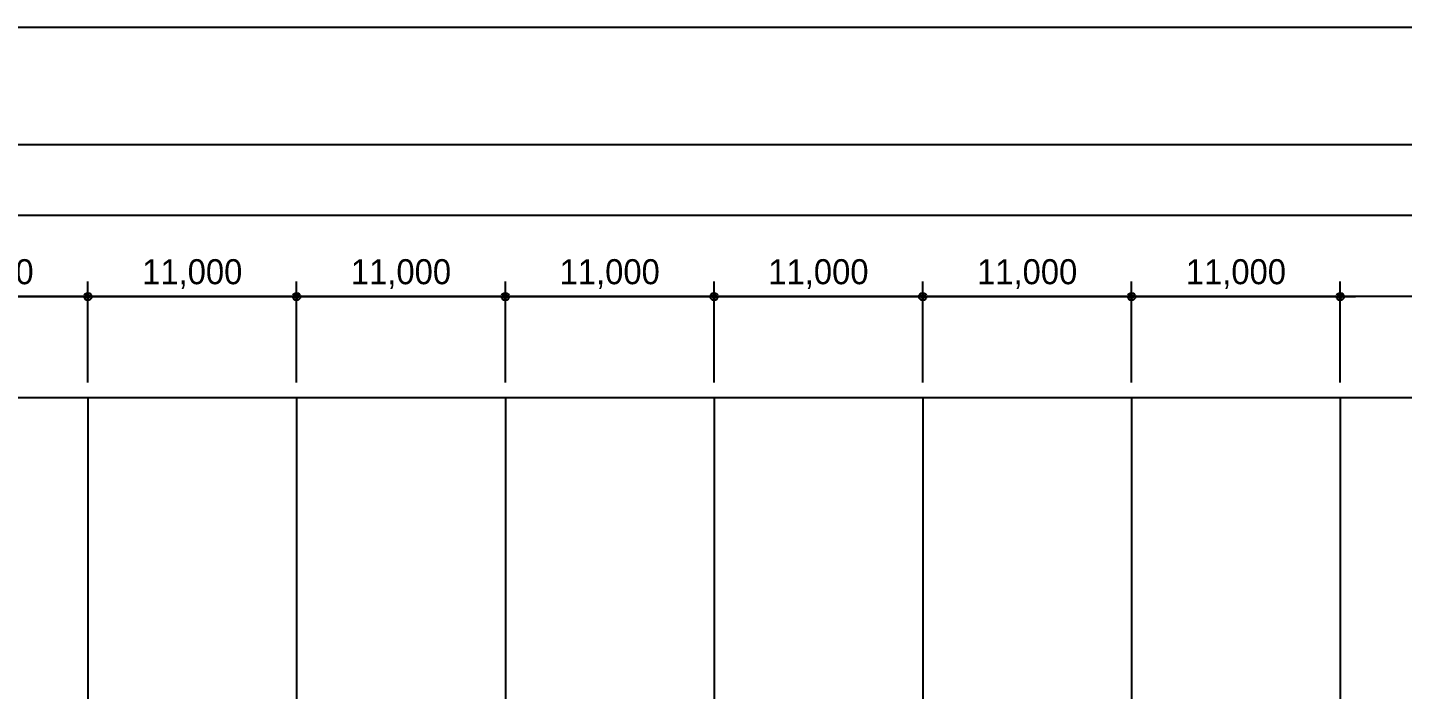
# Model space of a CAD drawing. Extents: x 152195838 to 323921156, y 365159662 to 730681027.
# Drawn here: x 161311325 to 161383786, y 365237963 to 365272862 of the extents above; entities that cross this region are included whole.
import ezdxf

# ---------------------------------------------------------------- set-up
doc = ezdxf.new("R2010")
doc.units = 0
doc.header["$MEASUREMENT"] = 0
doc.linetypes.add('CEN', pattern=[63, 60, -1, 1, -1])
doc.layers.get('0').update_dxf_attribs({"linetype": 'CONTINUOUS'})
doc.layers.get('Defpoints').update_dxf_attribs({"linetype": 'CONTINUOUS'})
doc.layers.add('4A.TEC CEN', color=1, linetype='CEN')
doc.layers.add('DEFPOINT', color=135, linetype='CONTINUOUS', plot=False)
doc.styles.add('돋움', font='')
doc.styles.get('돋움').set_extended_font_data('돋움')
doc.dimstyles.new('DIM_600(외부치수)', dxfattribs={"dimscale": 400, "dimtxt": 3.3, "dimasz": 1, "dimexe": 2, "dimexo": 2, "dimgap": 1, "dimtad": 1, "dimdec": 0, "dimdsep": 46, "dimlunit": 6, "dimtxsty": '돋움', "dimblk1": 'DIMDOT', "dimblk2": 'DIMDOT', "dimsah": 1, "dimcen": 2.5, "dimdle": 1.5, "dimclrd": 8, "dimclre": 8, "dimclrt": 3, "dimadec": 0, "dimazin": 0, "dimtfac": 1, "dimtdec": 0, "dimtix": 1, "dimtmove": 2, "dimatfit": 3, "dimldrblk": 'DIMDOT', "dimfxl": 1, "dimtvp": 1, "dimtolj": 1, "dimtzin": 0, "dimarcsym": 0})

# ---------------------------------------------------------------- blocks, each defined once
blk = doc.blocks.new('zw$44AB')
at = {"layer": 'DEFPOINT'}
for points in [[(194981, 0), (0, 0), (0, -66825), (194981, -66825)], [(11458, -66825), (194981, -66825), (194981, -4637), (11458, -4637)], [(14258, -66825), (194981, -66825), (194981, -7437), (14258, -7437)], [(17458, -66825), (194981, -66825), (194981, -10637), (17458, -10637)], [(21458, -66825), (194981, -66825), (194981, -14637), (21458, -14637)]]:
    blk.add_lwpolyline(points, close=True, dxfattribs=at)
blk = doc.blocks.new('DIMDOT')
at = {"color": 0}
blk.add_line((-2, 0), (2, 0), dxfattribs=at)
for radius in [0.5, 0.25]:
    blk.add_circle((0, 0), radius, dxfattribs=at)
blk = doc.blocks.new('*D147')
at = {"layer": 'DEFPOINT', "color": 8, "lineweight": -2}
for p, q in [((161303507, 365254146), (161303507, 365259479)), ((161314507, 365254146), (161314507, 365259479)), ((161303907, 365258679), (161314107, 365258679))]:
    blk.add_line(p, q, dxfattribs=at)
at = {"layer": 'Defpoints', "color": 0}
for p in [(161314507, 365258679), (161303507, 365253346), (161314507, 365253346)]:
    blk.add_point(p, dxfattribs=at)
at = {"layer": 'DEFPOINT', "color": 8, "lineweight": -2, "xscale": 400, "yscale": 400, "zscale": 400, "rotation": 180}
blk.add_blockref('DIMDOT', (161303507, 365258679), dxfattribs=at)
at = {"layer": 'DEFPOINT', "color": 8, "lineweight": -2, "xscale": 400, "yscale": 400, "zscale": 400}
blk.add_blockref('DIMDOT', (161314507, 365258679), dxfattribs=at)
at = {"layer": 'DEFPOINT', "color": 3, "insert": (161309007, 365259865), "char_height": 1320, "attachment_point": 5, "style": '돋움'}
blk.add_mtext('\\A1;11,000', dxfattribs=at)
blk = doc.blocks.new('*D148')
at = {"layer": 'DEFPOINT', "color": 8, "lineweight": -2}
for p, q in [((161314507, 365254146), (161314507, 365259479)), ((161325507, 365254146), (161325507, 365259479)), ((161314907, 365258679), (161325107, 365258679))]:
    blk.add_line(p, q, dxfattribs=at)
at = {"layer": 'Defpoints', "color": 0}
for p in [(161325507, 365258679), (161314507, 365253346), (161325507, 365253346)]:
    blk.add_point(p, dxfattribs=at)
at = {"layer": 'DEFPOINT', "color": 8, "lineweight": -2, "xscale": 400, "yscale": 400, "zscale": 400, "rotation": 180}
blk.add_blockref('DIMDOT', (161314507, 365258679), dxfattribs=at)
at = {"layer": 'DEFPOINT', "color": 8, "lineweight": -2, "xscale": 400, "yscale": 400, "zscale": 400}
blk.add_blockref('DIMDOT', (161325507, 365258679), dxfattribs=at)
at = {"layer": 'DEFPOINT', "color": 3, "insert": (161320007, 365259865), "char_height": 1320, "attachment_point": 5, "style": '돋움'}
blk.add_mtext('\\A1;11,000', dxfattribs=at)
blk = doc.blocks.new('*D149')
at = {"layer": 'DEFPOINT', "color": 8, "lineweight": -2}
for p, q in [((161325507, 365254146), (161325507, 365259479)), ((161336507, 365254146), (161336507, 365259479)), ((161325907, 365258679), (161336107, 365258679))]:
    blk.add_line(p, q, dxfattribs=at)
at = {"layer": 'Defpoints', "color": 0}
for p in [(161336507, 365258679), (161325507, 365253346), (161336507, 365253346)]:
    blk.add_point(p, dxfattribs=at)
at = {"layer": 'DEFPOINT', "color": 8, "lineweight": -2, "xscale": 400, "yscale": 400, "zscale": 400, "rotation": 180}
blk.add_blockref('DIMDOT', (161325507, 365258679), dxfattribs=at)
at = {"layer": 'DEFPOINT', "color": 8, "lineweight": -2, "xscale": 400, "yscale": 400, "zscale": 400}
blk.add_blockref('DIMDOT', (161336507, 365258679), dxfattribs=at)
at = {"layer": 'DEFPOINT', "color": 3, "insert": (161331007, 365259865), "char_height": 1320, "attachment_point": 5, "style": '돋움'}
blk.add_mtext('\\A1;11,000', dxfattribs=at)
blk = doc.blocks.new('*D150')
at = {"layer": 'DEFPOINT', "color": 8, "lineweight": -2}
for p, q in [((161336507, 365254146), (161336507, 365259479)), ((161347507, 365254146), (161347507, 365259479)), ((161336907, 365258679), (161347107, 365258679))]:
    blk.add_line(p, q, dxfattribs=at)
at = {"layer": 'Defpoints', "color": 0}
for p in [(161347507, 365258679), (161336507, 365253346), (161347507, 365253346)]:
    blk.add_point(p, dxfattribs=at)
at = {"layer": 'DEFPOINT', "color": 8, "lineweight": -2, "xscale": 400, "yscale": 400, "zscale": 400, "rotation": 180}
blk.add_blockref('DIMDOT', (161336507, 365258679), dxfattribs=at)
at = {"layer": 'DEFPOINT', "color": 8, "lineweight": -2, "xscale": 400, "yscale": 400, "zscale": 400}
blk.add_blockref('DIMDOT', (161347507, 365258679), dxfattribs=at)
at = {"layer": 'DEFPOINT', "color": 3, "insert": (161342007, 365259865), "char_height": 1320, "attachment_point": 5, "style": '돋움'}
blk.add_mtext('\\A1;11,000', dxfattribs=at)
blk = doc.blocks.new('*D151')
at = {"layer": 'DEFPOINT', "color": 8, "lineweight": -2}
for p, q in [((161347507, 365254146), (161347507, 365259479)), ((161358507, 365254146), (161358507, 365259479)), ((161347907, 365258679), (161358107, 365258679))]:
    blk.add_line(p, q, dxfattribs=at)
at = {"layer": 'Defpoints', "color": 0}
for p in [(161358507, 365258679), (161347507, 365253346), (161358507, 365253346)]:
    blk.add_point(p, dxfattribs=at)
at = {"layer": 'DEFPOINT', "color": 8, "lineweight": -2, "xscale": 400, "yscale": 400, "zscale": 400, "rotation": 180}
blk.add_blockref('DIMDOT', (161347507, 365258679), dxfattribs=at)
at = {"layer": 'DEFPOINT', "color": 8, "lineweight": -2, "xscale": 400, "yscale": 400, "zscale": 400}
blk.add_blockref('DIMDOT', (161358507, 365258679), dxfattribs=at)
at = {"layer": 'DEFPOINT', "color": 3, "insert": (161353007, 365259865), "char_height": 1320, "attachment_point": 5, "style": '돋움'}
blk.add_mtext('\\A1;11,000', dxfattribs=at)
blk = doc.blocks.new('*D152')
at = {"layer": 'DEFPOINT', "color": 8, "lineweight": -2}
for p, q in [((161369507, 365254146), (161369507, 365259479)), ((161380507, 365254146), (161380507, 365259479)), ((161369907, 365258679), (161380107, 365258679))]:
    blk.add_line(p, q, dxfattribs=at)
at = {"layer": 'Defpoints', "color": 0}
for p in [(161380507, 365258679), (161369507, 365253346), (161380507, 365253346)]:
    blk.add_point(p, dxfattribs=at)
at = {"layer": 'DEFPOINT', "color": 8, "lineweight": -2, "xscale": 400, "yscale": 400, "zscale": 400, "rotation": 180}
blk.add_blockref('DIMDOT', (161369507, 365258679), dxfattribs=at)
at = {"layer": 'DEFPOINT', "color": 8, "lineweight": -2, "xscale": 400, "yscale": 400, "zscale": 400}
blk.add_blockref('DIMDOT', (161380507, 365258679), dxfattribs=at)
at = {"layer": 'DEFPOINT', "color": 3, "insert": (161375007, 365259865), "char_height": 1320, "attachment_point": 5, "style": '돋움'}
blk.add_mtext('\\A1;11,000', dxfattribs=at)
blk = doc.blocks.new('*D155')
at = {"layer": 'DEFPOINT', "color": 8, "lineweight": -2}
for p, q in [((161358507, 365254146), (161358507, 365259479)), ((161369507, 365254146), (161369507, 365259479)), ((161358907, 365258679), (161369107, 365258679))]:
    blk.add_line(p, q, dxfattribs=at)
at = {"layer": 'Defpoints', "color": 0}
for p in [(161369507, 365258679), (161358507, 365253346), (161369507, 365253346)]:
    blk.add_point(p, dxfattribs=at)
at = {"layer": 'DEFPOINT', "color": 8, "lineweight": -2, "xscale": 400, "yscale": 400, "zscale": 400, "rotation": 180}
blk.add_blockref('DIMDOT', (161358507, 365258679), dxfattribs=at)
at = {"layer": 'DEFPOINT', "color": 8, "lineweight": -2, "xscale": 400, "yscale": 400, "zscale": 400}
blk.add_blockref('DIMDOT', (161369507, 365258679), dxfattribs=at)
at = {"layer": 'DEFPOINT', "color": 3, "insert": (161364007, 365259865), "char_height": 1320, "attachment_point": 5, "style": '돋움'}
blk.add_mtext('\\A1;11,000', dxfattribs=at)

msp = doc.modelspace()

# ---------------------------------------------------------------- linework, layer by layer
at = {"layer": '4A.TEC CEN', "color": 8, "ltscale": 500, "flags": 128}
for points in [[(161314506.94, 365253346.04), (161314506.94, 365183761.87)], [(161325506.94, 365253346.04), (161325506.94, 365183761.87)], [(161336506.94, 365253346.04), (161336506.94, 365183761.87)], [(161347506.94, 365253346.04), (161347506.94, 365183761.87)], [(161358506.94, 365253346.04), (161358506.94, 365183761.87)], [(161369506.94, 365253346.04), (161369506.94, 365183761.87)], [(161380506.94, 365253346.04), (161380506.94, 365183761.87)]]:
    msp.add_lwpolyline(points, dxfattribs=at)

# ---------------------------------------------------------------- block references
at = {"layer": 'DEFPOINT', "xscale": 1.333333333333333, "yscale": 1.333333333333333, "zscale": 1.333333333333333}
msp.add_blockref('zw$44AB', (161188824.07, 365272861.87), dxfattribs=at)

# ---------------------------------------------------------------- dimensions: what is measured, and where the dimension line sits
at = {"layer": 'DEFPOINT'}
for base, p1, p2, picture, middle in [((161314506.94, 365258679.37, -208125), (161303506.94, 365253346.04, -208125), (161314506.94, 365253346.04, -208125), '*D147', (161309006.94, 365259865.04, -208125)), ((161325506.94, 365258679.37, -208125), (161314506.94, 365253346.04, -208125), (161325506.94, 365253346.04), '*D148', (161320006.94, 365259865.04, -208125)), ((161336506.94, 365258679.37), (161325506.94, 365253346.04), (161336506.94, 365253346.04), '*D149', (161331006.94, 365259865.04)), ((161347506.94, 365258679.37), (161336506.94, 365253346.04), (161347506.94, 365253346.04), '*D150', (161342006.94, 365259865.04)), ((161358506.94, 365258679.37), (161347506.94, 365253346.04), (161358506.94, 365253346.04), '*D151', (161353006.94, 365259865.04)), ((161369506.94, 365258679.37), (161358506.94, 365253346.04), (161369506.94, 365253346.04), '*D155', (161364006.94, 365259865.04)), ((161380506.94, 365258679.37), (161369506.94, 365253346.04), (161380506.94, 365253346.04), '*D152', (161375006.94, 365259865.04))]:
    dim = msp.add_linear_dim(base=base, p1=p1, p2=p2, angle=180, dimstyle='DIM_600(외부치수)', override={"dimdec": 1, "dimtxsty": '돋움'}, dxfattribs=at)
    dim.commit()
    dim.dimension.update_dxf_attribs({"geometry": picture, "text_midpoint": middle})

doc.saveas('drawing.dxf')
